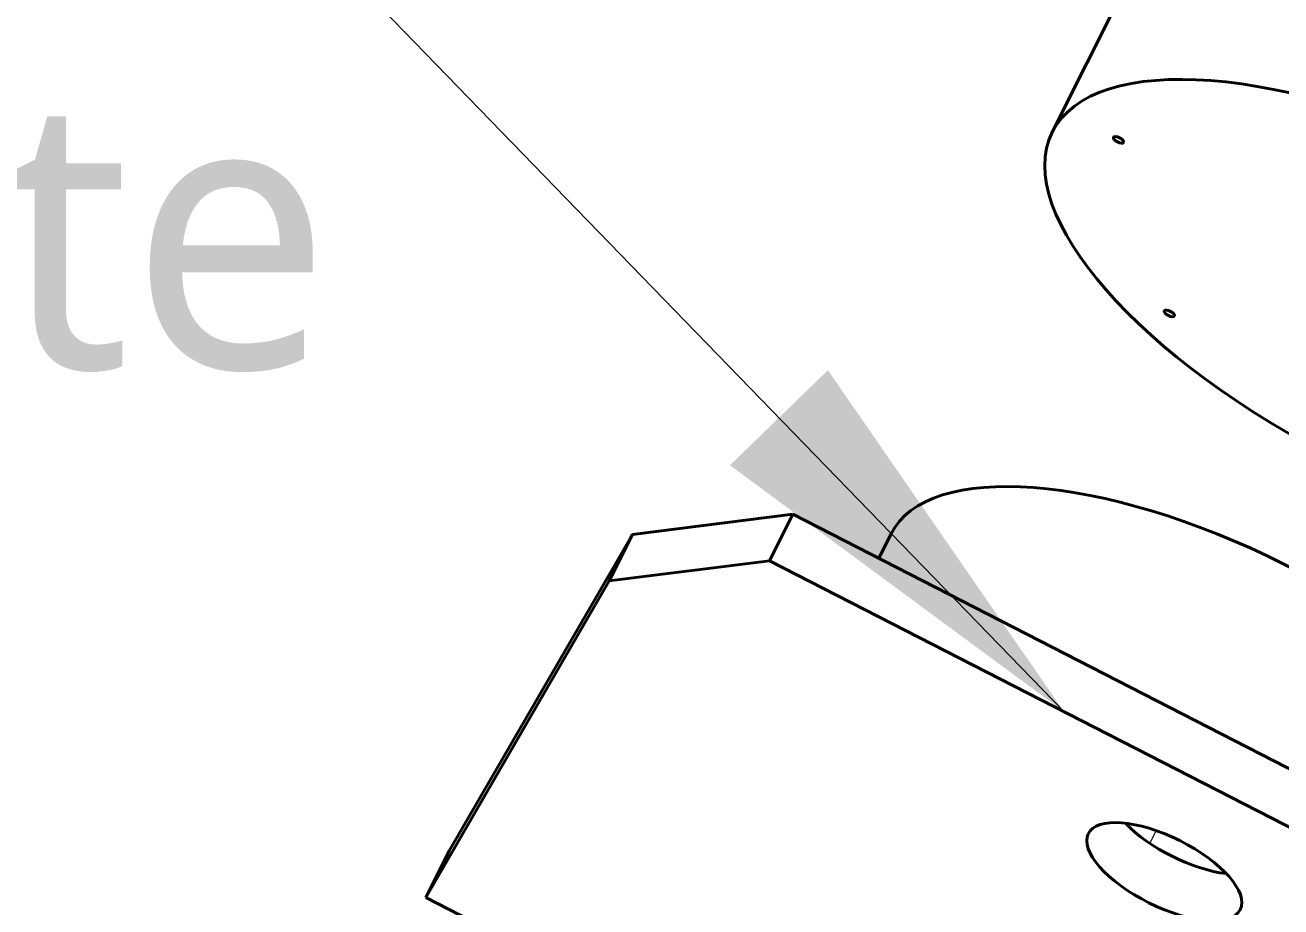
# Model space of a CAD drawing. Header units: inches. Extents: x 0 to 11, y 0 to 8.5.
# Drawn here: x 3.28 to 3.832, y 6.076 to 6.463 of the extents above; entities that cross this region are included whole.
import ezdxf

# ---------------------------------------------------------------- set-up
doc = ezdxf.new("R2010")
doc.units = ezdxf.units.IN
doc.header["$LTSCALE"] = 0.5
doc.header["$MEASUREMENT"] = 0
doc.linetypes.add('ONS_PHANTOM', pattern=[0.5, 0.25, -0.05, 0.05, -0.05, 0.05, -0.05])
for name, color, linetype, lineweight in [('ANNOTATION_LINES', 7, 'Continuous', 13), ('ANNOTATION_TEXT', 7, 'Continuous', 25), ('EXPLODE_LINES', 7, 'ONS_PHANTOM', 13), ('Visible', 7, 'Continuous', 40)]:
    doc.layers.add(name, color=color, linetype=linetype, lineweight=lineweight)
doc.styles.add('Onshape-Standard', font='NotoSans-Regular.ttf')

msp = doc.modelspace()

# ---------------------------------------------------------------- linework, layer by layer
at = {"layer": 'ANNOTATION_LINES', "color": 7}
msp.add_line((3.73696, 6.16164, -0.45822), (2.75681, 7.17236, 0.45822), dxfattribs=at)
msp.add_solid([(3.63319, 6.31174), (3.73696, 6.16164), (3.59012, 6.26997)], dxfattribs=at)
at = {"layer": 'EXPLODE_LINES'}
msp.add_line((3.77469, 6.1038), (3.77749, 6.1094), dxfattribs=at)
at = {"layer": 'Visible'}
for p, q in [((3.83225, 6.61727), (3.73179, 6.41636)), ((3.54731, 6.23957), (3.61778, 6.24842)), ((3.61778, 6.24842), (3.60758, 6.22801)), ((3.61778, 6.24842), (4.351, 5.87231)), ((3.46666, 6.10049), (3.54731, 6.23957)), ((3.54731, 6.23957), (3.5371, 6.21916)), ((3.66084, 6.23975), (3.6555, 6.22907)), ((3.5371, 6.21916), (3.60758, 6.22801)), ((3.60758, 6.22801), (4.34079, 5.85189)), ((3.45646, 6.08008), (3.5371, 6.21916)), ((3.46666, 6.10049), (3.45646, 6.08008)), ((3.74296, 5.93312), (3.45646, 6.08008))]:
    msp.add_line(p, q, dxfattribs=at)
for centre, major_axis in [((3.89113, 6.33669), (0.15934, -0.07967)), ((3.76091, 6.41297), (0.00224, -0.00112)), ((3.78326, 6.33669), (0.00224, -0.00112))]:
    msp.add_ellipse(centre, major_axis=major_axis, ratio=0.408248, dxfattribs=at)
at = {"layer": 'Visible', "extrusion": (0, 0, -1)}
for centre, major_axis, start_param, end_param in [((3.80432, 6.16801), (-0.14348, 0.07174), 12.566371, 15.707963), ((3.79122, 6.1118), (-0.0334, 0.0167), 10.270549, 11.7206)]:
    msp.add_ellipse(centre, major_axis=major_axis, ratio=0.408248, start_param=start_param, end_param=end_param, dxfattribs=at)
msp.add_ellipse((3.78101, 6.09138), major_axis=(-0.0334, 0.0167), ratio=0.408248, dxfattribs=at)

# ---------------------------------------------------------------- texts
at = {"layer": 'ANNOTATION_TEXT', "color": 7, "insert": (3.02709, 6.35244), "char_height": 0.12, "attachment_point": 5, "style": 'Onshape-Standard'}
msp.add_mtext('{\\fNoto Sans;front plate}', dxfattribs=at)

doc.saveas('drawing.dxf')
